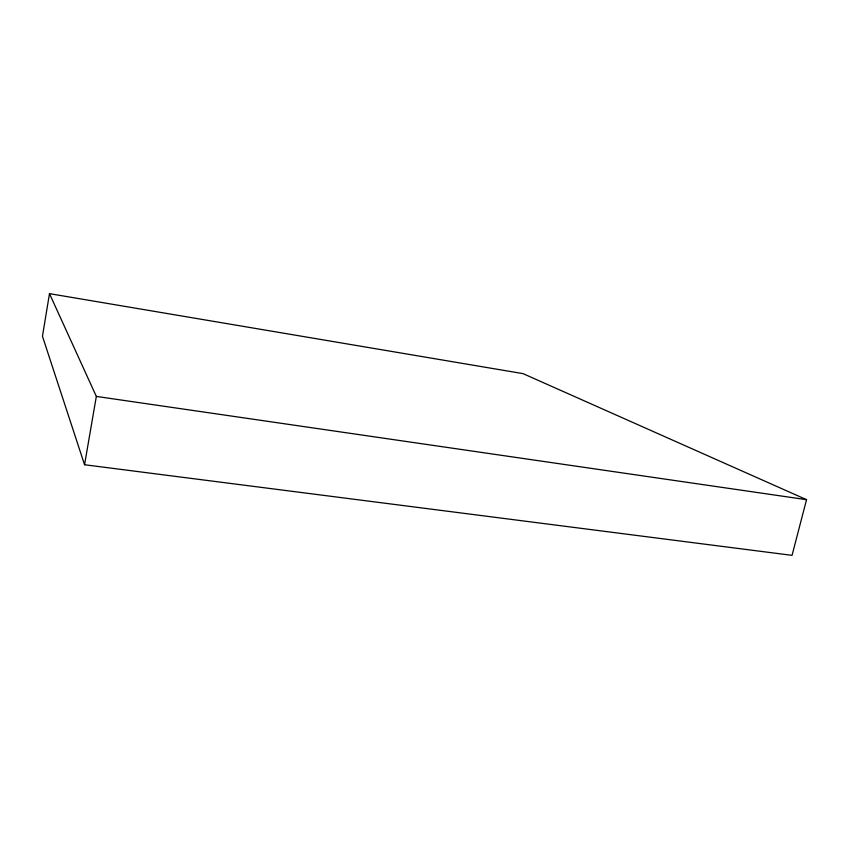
<?xml version="1.0" encoding="UTF-8"?>
<svg xmlns="http://www.w3.org/2000/svg" width="849" height="849" viewBox="0 0 849 849"><rect width="100%" height="100%" fill="white"/><g stroke="black" fill="none" stroke-linecap="round" stroke-linejoin="round"><path stroke-width="1.27" d="M49.486 293.648L42.45 336.268L84.55 464.743L792.043 555.352L806.55 499.679L523.016 373.624L49.486 293.648L96.34 396.419L84.55 464.743M96.34 396.419L806.55 499.679"/></g></svg>
